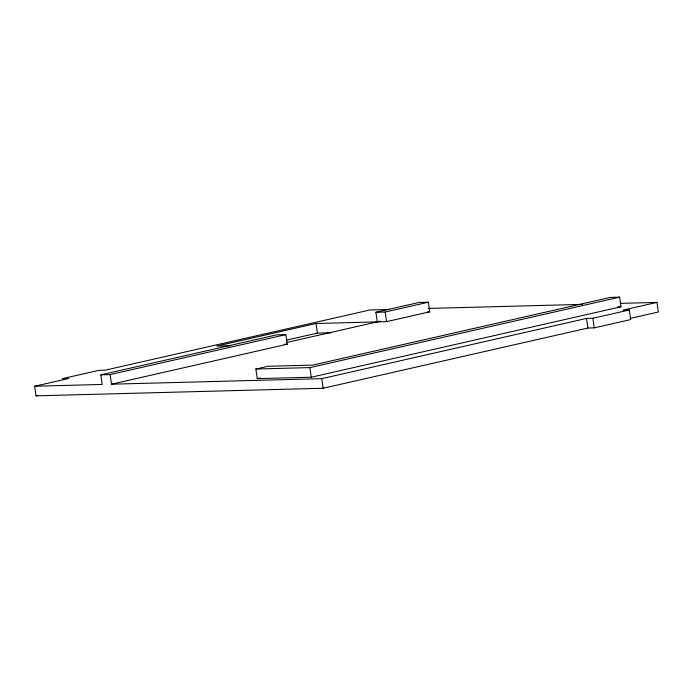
<?xml version="1.0" encoding="UTF-8"?>
<svg xmlns="http://www.w3.org/2000/svg" width="693" height="693" viewBox="0 0 693 693"><rect width="100%" height="100%" fill="white"/><g stroke="black" fill="none" stroke-linecap="round" stroke-linejoin="round"><path stroke-width="1.04" d="M630.526 318.338L658.35 312.006L656.981 302.399L622.972 310.135L629.313 309.97L630.673 319.577L594.239 327.867L587.907 328.032L323.146 388.253L36.019 395.842L34.65 386.226L68.659 378.491L62.327 378.664L98.761 370.374L105.093 370.209L369.854 309.988L389.284 309.468M377.278 321.881L375.918 312.274L419.074 302.46L428.343 302.217L429.712 311.824L386.555 321.639L316.034 323.501L216.753 346.084L230.717 345.712M100.84 374.835L276.637 334.858L285.906 334.615L287.274 344.222L111.504 384.199L110.144 374.592L100.84 374.835L102.209 384.442L34.65 386.226M110.144 374.592L285.906 334.615M375.918 312.274L385.187 312.032L428.343 302.217M36.019 395.842L38.08 395.365M286.044 340.237L317.403 333.108L331.367 332.744M286.365 342.567L380.44 321.162M255.873 369.031L268.018 366.268L312.751 365.09L610.308 297.41L619.611 297.158L620.98 306.774L311.278 377.217L257.242 378.638L255.873 369.031L309.91 367.602L619.611 297.158M257.242 378.638L260.273 377.954M111.504 384.199L321.777 378.647L586.538 318.425L592.87 318.26L629.313 309.97M428.144 308.446L582.501 304.366M620.278 303.369L656.981 302.399M427.65 311.876L429.712 311.824M617.879 306.852L620.98 306.774M284.182 344.3L287.274 344.222M592.87 318.26L594.239 327.867M586.538 318.425L587.907 328.032M385.187 312.032L386.555 321.639M316.034 323.501L317.403 333.108M321.777 378.647L323.146 388.253M309.91 367.602L311.278 377.217"/></g></svg>
